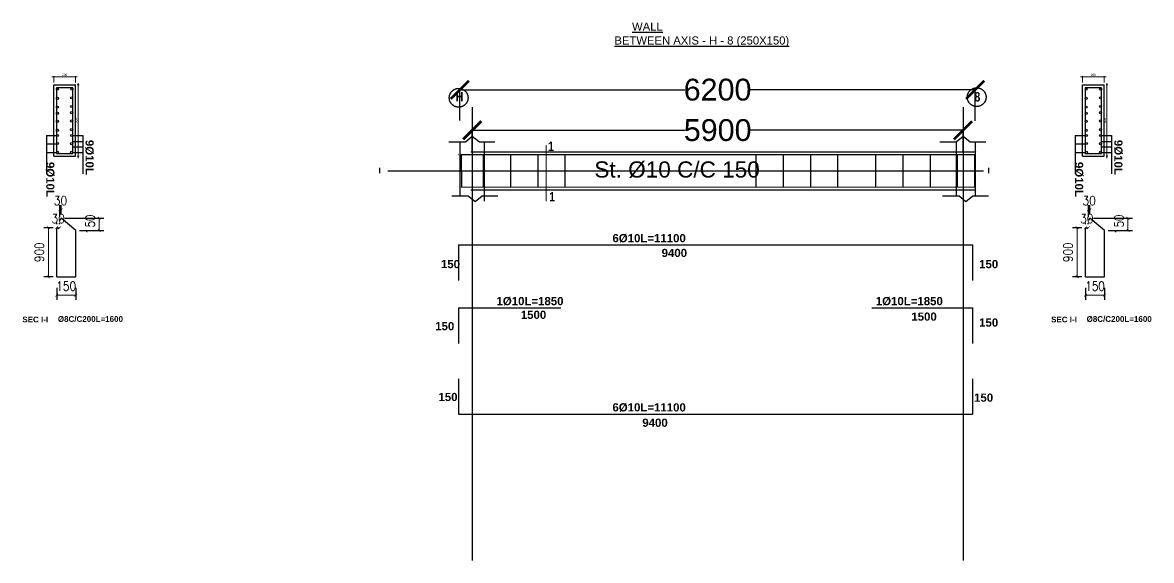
# Model space of a CAD drawing. Header units: millimetres. Extents: x -73920 to 111210, y -48963 to 87920.
# Drawn here: x 87666 to 93876, y 38507 to 41462 of the extents above; entities that cross this region are included whole.
import ezdxf

# ---------------------------------------------------------------- set-up
doc = ezdxf.new("R2010")
doc.units = ezdxf.units.MM
doc.header["$LTSCALE"] = 100
doc.header["$MEASUREMENT"] = 0
for name, pattern in [('CENTER', [2, 1.25, -0.25, 0.25, -0.25]), ('CENTER2', [28.575, 19.05, -3.175, 3.175, -3.175]), ('DOT2', [0.125, 0, -0.125])]:
    doc.linetypes.add(name, pattern=pattern)
for name, color, linetype in [('AXIS', 8, 'CENTER'), ('TEX', 4, 'Continuous'), ('water', 150, 'DOT2')]:
    doc.layers.add(name, color=color, linetype=linetype)
for name, color, linetype, lineweight in [('bar', 2, 'Continuous', 60), ('texts', 3, 'Continuous', 15), ('wal', 7, 'Continuous', 50)]:
    doc.layers.add(name, color=color, linetype=linetype, lineweight=lineweight)
doc.styles.add('50', font='arial.ttf', dxfattribs={"height": 150})
doc.styles.add('DIM25', font='simplex.shx', dxfattribs={"width": 0.85, "height": 50})
doc.styles.add('G', font='arial.ttf')
doc.styles.add('SIMPLEX', font='arial.ttf', dxfattribs={"height": 120})
doc.styles.add('Swiss Outline Bold Condensed', font='swisscbo.ttf')
doc.dimstyles.new('25SC', dxfattribs={"dimtxt": 20, "dimasz": 100, "dimexe": 0, "dimexo": 0, "dimgap": 0, "dimtad": 0, "dimdec": 0, "dimzin": 0, "dimdsep": 46, "dimtxsty": 'SIMPLEX', "dimblk": 'ARCHTICK', "dimcen": 0, "dimclrd": 1, "dimclre": 1, "dimclrt": 6, "dimadec": 0, "dimazin": 0, "dimtfac": 1, "dimtdec": 0, "dimtix": 1, "dimtmove": 2, "dimatfit": 3, "dimldrblk": 'ARCHTICK', "dimfxl": 50, "dimtolj": 1, "dimtzin": 0, "dimarcsym": 0})
doc.dimstyles.new('50PEA1', dxfattribs={"dimscale": 0, "dimtxt": 12.5, "dimasz": 5, "dimexe": 5, "dimexo": 10, "dimgap": 5, "dimtad": 1, "dimdec": 8, "dimdsep": 46, "dimtxsty": 'Standard', "dimblk1": 'ARCHTICK', "dimblk2": 'ARCHTICK', "dimsah": 1, "dimcen": 2.5, "dimdle": 10, "dimclrd": 8, "dimclre": 8, "dimclrt": 7, "dimadec": 8, "dimazin": 0, "dimtfac": 1, "dimtdec": 8, "dimtix": 1, "dimtmove": 2, "dimatfit": 3, "dimldrblk": 'ARCHTICK', "dimfxl": 1, "dimtolj": 1, "dimtzin": 0, "dimlwd": 13, "dimlwe": 13, "dimarcsym": 0})
doc.dimstyles.new('DIM25', dxfattribs={"dimtxt": 500, "dimasz": 1, "dimexe": 25, "dimexo": 20, "dimgap": 25, "dimtad": 1, "dimdec": 0, "dimzin": 0, "dimdsep": 46, "dimtxsty": 'DIM25', "dimblk": 'Tick', "dimcen": 0.09, "dimdle": 25, "dimclrd": 256, "dimclre": 256, "dimclrt": 1, "dimadec": 0, "dimazin": 0, "dimtfac": 1, "dimtdec": 0, "dimtix": 1, "dimtmove": 2, "dimatfit": 3, "dimldrblk": 'Tick', "dimfxl": 1, "dimtolj": 1, "dimtzin": 0, "dimlwd": 5, "dimarcsym": 0})

# ---------------------------------------------------------------- blocks, each defined once
blk = doc.blocks.new('_ArchTick')
at = {"color": 0, "const_width": 0.15}
blk.add_lwpolyline([(-0.5, -0.5), (0.5, 0.5)], dxfattribs=at)
blk = doc.blocks.new('*D422')
at = {"color": 8, "lineweight": 13, "transparency": 16777216}
for p, q in [((87967, 41163.4), (87827, 41163.4)), ((87837, 41132.9), (87837, 41168.4)), ((87957, 41132.9), (87957, 41168.4))]:
    blk.add_line(p, q, dxfattribs=at)
at = {"layer": 'DEFPOINTS', "color": 0, "lineweight": 25, "transparency": 16777216}
for p in [(87837, 41163.4), (87837, 41122.9), (87957, 41122.9)]:
    blk.add_point(p, dxfattribs=at)
at = {"color": 8, "lineweight": 13, "transparency": 16777216, "xscale": 5, "yscale": 5, "zscale": 5, "rotation": 180}
blk.add_blockref('_ArchTick', (87837, 41163.4), dxfattribs=at)
at = {"color": 8, "lineweight": 13, "transparency": 16777216, "xscale": 5, "yscale": 5, "zscale": 5}
blk.add_blockref('_ArchTick', (87957, 41163.4), dxfattribs=at)
at = {"color": 7, "transparency": 16777216, "insert": (87897, 41174.7), "char_height": 12.5, "attachment_point": 5}
blk.add_mtext('\\A1;200', dxfattribs=at)
blk = doc.blocks.new('*D429')
at = {"color": 8, "lineweight": 13, "transparency": 16777216}
for p, q in [((87967, 41120), (87976.7, 41120)), ((87971.7, 41130), (87971.7, 40717.9)), ((87967, 40727.9), (87976.7, 40727.9))]:
    blk.add_line(p, q, dxfattribs=at)
at = {"layer": 'DEFPOINTS', "color": 0, "lineweight": 25, "transparency": 16777216}
for p in [(87957, 41120), (87957, 40727.9), (87971.7, 40727.9)]:
    blk.add_point(p, dxfattribs=at)
at = {"color": 8, "lineweight": 13, "transparency": 16777216, "xscale": 5, "yscale": 5, "zscale": 5}
for p, rotation in [((87971.7, 41120), 90), ((87971.7, 40727.9), 270)]:
    blk.add_blockref('_ArchTick', p, dxfattribs=dict(at, rotation=rotation))
at = {"color": 7, "transparency": 16777216, "insert": (87960.5, 40924), "char_height": 12.5, "attachment_point": 5, "rotation": 90}
blk.add_mtext('\\A1;900', dxfattribs=at)
blk = doc.blocks.new('Tick')
at = {"const_width": 4}
blk.add_lwpolyline([(-7.1, -7.1), (7.1, 7.1)], dxfattribs=at)
blk = doc.blocks.new('*D424')
at = {"layer": 'DEFPOINTS', "color": 0, "linetype": 'ByBlock', "lineweight": 25, "transparency": 16777216}
for p in [(87853.7, 40334.8), (87807.6, 40064.8), (87853.7, 40064.8)]:
    blk.add_point(p, dxfattribs=at)
at = {"layer": 'water', "linetype": 'ByBlock', "lineweight": -2, "transparency": 16777216}
for p, q in [((87833.7, 40334.8), (87782.6, 40334.8)), ((87833.7, 40064.8), (87782.6, 40064.8))]:
    blk.add_line(p, q, dxfattribs=at)
at = {"layer": 'water', "linetype": 'ByBlock', "lineweight": 5, "transparency": 16777216}
blk.add_line((87807.6, 40333.8), (87807.6, 40065.8), dxfattribs=at)
for p, rotation in [((87807.6, 40334.8), 90), ((87807.6, 40064.8), 270)]:
    blk.add_blockref('Tick', p, dxfattribs=dict(at, rotation=rotation))
at = {"layer": 'water', "color": 1, "linetype": 'ByBlock', "lineweight": 25, "transparency": 16777216, "insert": (87757.6, 40199.8), "char_height": 50, "attachment_point": 5, "rotation": 90, "style": 'DIM25'}
blk.add_mtext('\\A1;900', dxfattribs=at)
blk = doc.blocks.new('*D425')
at = {"layer": 'DEFPOINTS', "color": 0, "linetype": 'ByBlock', "lineweight": 25, "transparency": 16777216}
for p in [(87853.7, 40025.4), (87958.7, 40025.4), (87958.7, 39963.9)]:
    blk.add_point(p, dxfattribs=at)
at = {"layer": 'water', "linetype": 'ByBlock', "lineweight": -2, "transparency": 16777216}
for p, q in [((87853.7, 40005.4), (87853.7, 39938.9)), ((87958.7, 40005.4), (87958.7, 39938.9))]:
    blk.add_line(p, q, dxfattribs=at)
at = {"layer": 'water', "linetype": 'ByBlock', "lineweight": 5, "transparency": 16777216}
for p, q in [((87852.7, 39963.9), (87851.7, 39963.9)), ((87853.7, 39963.9), (87958.7, 39963.9)), ((87959.7, 39963.9), (87960.7, 39963.9))]:
    blk.add_line(p, q, dxfattribs=at)
blk.add_blockref('Tick', (87853.7, 39963.9), dxfattribs=at)
at = {"layer": 'water', "linetype": 'ByBlock', "lineweight": 5, "transparency": 16777216, "rotation": 180}
blk.add_blockref('Tick', (87958.7, 39963.9), dxfattribs=at)
at = {"layer": 'water', "color": 1, "linetype": 'ByBlock', "lineweight": 25, "transparency": 16777216, "insert": (87906.2, 40013.9), "char_height": 50, "attachment_point": 5, "style": 'DIM25'}
blk.add_mtext('\\A1;150', dxfattribs=at)
blk = doc.blocks.new('*D426')
at = {"layer": 'DEFPOINTS', "color": 0, "linetype": 'ByBlock', "lineweight": 25, "transparency": 16777216}
for p in [(87878.4, 40387.3), (87958.7, 40319.8), (88087.6, 40319.8)]:
    blk.add_point(p, dxfattribs=at)
at = {"layer": 'water', "linetype": 'ByBlock', "lineweight": -2, "transparency": 16777216}
for p, q in [((87898.4, 40387.3), (88112.6, 40387.3)), ((87978.7, 40319.8), (88112.6, 40319.8))]:
    blk.add_line(p, q, dxfattribs=at)
at = {"layer": 'water', "linetype": 'ByBlock', "lineweight": 5, "transparency": 16777216}
for p, q in [((88087.6, 40388.3), (88087.6, 40389.3)), ((88087.6, 40387.3), (88087.6, 40319.8)), ((88087.6, 40318.8), (88087.6, 40317.8))]:
    blk.add_line(p, q, dxfattribs=at)
for p, rotation in [((88087.6, 40387.3), 270), ((88087.6, 40319.8), 90)]:
    blk.add_blockref('Tick', p, dxfattribs=dict(at, rotation=rotation))
at = {"layer": 'water', "color": 1, "linetype": 'ByBlock', "lineweight": 25, "transparency": 16777216, "insert": (88037.6, 40353.6), "char_height": 50, "attachment_point": 5, "rotation": 90, "style": 'DIM25'}
blk.add_mtext('\\A1;150', dxfattribs=at)
blk = doc.blocks.new('*D427')
at = {"layer": 'DEFPOINTS', "color": 0, "linetype": 'ByBlock', "lineweight": 25, "transparency": 16777216}
for p in [(87853.7, 40334.8), (87853.7, 40334.8), (87868.7, 40334.8)]:
    blk.add_point(p, dxfattribs=at)
at = {"layer": 'water', "linetype": 'ByBlock', "lineweight": 5, "transparency": 16777216}
for p, q in [((87852.7, 40334.8), (87851.7, 40334.8)), ((87868.7, 40334.8), (87853.7, 40334.8)), ((87869.7, 40334.8), (87870.7, 40334.8))]:
    blk.add_line(p, q, dxfattribs=at)
at = {"layer": 'water', "linetype": 'ByBlock', "lineweight": -2, "transparency": 16777216}
for p, q in [((87853.7, 40354.8), (87853.7, 40359.8)), ((87868.7, 40354.8), (87868.7, 40359.8))]:
    blk.add_line(p, q, dxfattribs=at)
at = {"layer": 'water', "linetype": 'ByBlock', "lineweight": 5, "transparency": 16777216}
blk.add_blockref('Tick', (87853.7, 40334.8), dxfattribs=at)
at = {"layer": 'water', "linetype": 'ByBlock', "lineweight": 5, "transparency": 16777216, "rotation": 180}
blk.add_blockref('Tick', (87868.7, 40334.8), dxfattribs=at)
at = {"layer": 'water', "color": 1, "linetype": 'ByBlock', "lineweight": 25, "transparency": 16777216, "insert": (87861.2, 40384.8), "char_height": 50, "attachment_point": 5, "style": 'DIM25'}
blk.add_mtext('\\A1;30', dxfattribs=at)
blk = doc.blocks.new('*D428')
at = {"layer": 'DEFPOINTS', "color": 0, "linetype": 'ByBlock', "lineweight": 25, "transparency": 16777216}
for p in [(87878.4, 40433.3), (87870.9, 40374.3), (87878.4, 40387.3)]:
    blk.add_point(p, dxfattribs=at)
at = {"layer": 'water', "linetype": 'ByBlock', "lineweight": 5, "transparency": 16777216}
for p, q in [((87869.9, 40433.3), (87868.9, 40433.3)), ((87870.9, 40433.3), (87878.4, 40433.3)), ((87879.4, 40433.3), (87880.4, 40433.3))]:
    blk.add_line(p, q, dxfattribs=at)
at = {"layer": 'water', "linetype": 'ByBlock', "lineweight": -2, "transparency": 16777216}
for p, q in [((87870.9, 40394.3), (87870.9, 40458.3)), ((87878.4, 40407.3), (87878.4, 40458.3))]:
    blk.add_line(p, q, dxfattribs=at)
at = {"layer": 'water', "linetype": 'ByBlock', "lineweight": 5, "transparency": 16777216}
blk.add_blockref('Tick', (87870.9, 40433.3), dxfattribs=at)
at = {"layer": 'water', "linetype": 'ByBlock', "lineweight": 5, "transparency": 16777216, "rotation": 180}
blk.add_blockref('Tick', (87878.4, 40433.3), dxfattribs=at)
at = {"layer": 'water', "color": 1, "linetype": 'ByBlock', "lineweight": 25, "transparency": 16777216, "insert": (87874.6, 40483.3), "char_height": 50, "attachment_point": 5, "style": 'DIM25'}
blk.add_mtext('\\A1;30', dxfattribs=at)
blk = doc.blocks.new('*D430')
at = {"color": 1, "lineweight": -2, "transparency": 16777216}
for p, q in [((90140.1, 40751.8), (90140.1, 40870.6)), ((90140.1, 40870.6), (91311.1, 40870.6)), ((92840.1, 40870.6), (91669.1, 40870.6)), ((92840.1, 40751.8), (92840.1, 40870.6))]:
    blk.add_line(p, q, dxfattribs=at)
at = {"layer": 'DEFPOINTS', "color": 0, "lineweight": 25, "transparency": 16777216}
for p in [(92840.1, 40870.6), (90140.1, 40751.8), (92840.1, 40751.8)]:
    blk.add_point(p, dxfattribs=at)
at = {"color": 1, "lineweight": -2, "transparency": 16777216, "xscale": 100, "yscale": 100, "zscale": 100, "rotation": 180}
blk.add_blockref('_ArchTick', (90140.1, 40870.6), dxfattribs=at)
at = {"color": 1, "lineweight": -2, "transparency": 16777216, "xscale": 100, "yscale": 100, "zscale": 100}
blk.add_blockref('_ArchTick', (92840.1, 40870.6), dxfattribs=at)
at = {"color": 6, "transparency": 16777216, "insert": (91490.1, 40870.6), "char_height": 120, "attachment_point": 5, "style": 'SIMPLEX'}
blk.add_mtext('\\A1;5900', dxfattribs=at)
blk = doc.blocks.new('*D431')
at = {"color": 8, "lineweight": 13, "transparency": 16777216}
for p, q in [((93627, 41163.4), (93487, 41163.4)), ((93497, 41132.9), (93497, 41168.4)), ((93617, 41132.9), (93617, 41168.4))]:
    blk.add_line(p, q, dxfattribs=at)
at = {"layer": 'DEFPOINTS', "color": 0, "lineweight": 25, "transparency": 16777216}
for p in [(93497, 41163.4), (93497, 41122.9), (93617, 41122.9)]:
    blk.add_point(p, dxfattribs=at)
at = {"color": 8, "lineweight": 13, "transparency": 16777216, "xscale": 5, "yscale": 5, "zscale": 5, "rotation": 180}
blk.add_blockref('_ArchTick', (93497, 41163.4), dxfattribs=at)
at = {"color": 8, "lineweight": 13, "transparency": 16777216, "xscale": 5, "yscale": 5, "zscale": 5}
blk.add_blockref('_ArchTick', (93617, 41163.4), dxfattribs=at)
at = {"color": 7, "transparency": 16777216, "insert": (93557, 41174.7), "char_height": 12.5, "attachment_point": 5}
blk.add_mtext('\\A1;200', dxfattribs=at)
blk = doc.blocks.new('*D438')
at = {"color": 8, "lineweight": 13, "transparency": 16777216}
for p, q in [((93627, 41120), (93636.7, 41120)), ((93631.7, 41130), (93631.7, 40717.9)), ((93627, 40727.9), (93636.7, 40727.9))]:
    blk.add_line(p, q, dxfattribs=at)
at = {"layer": 'DEFPOINTS', "color": 0, "lineweight": 25, "transparency": 16777216}
for p in [(93617, 41120), (93617, 40727.9), (93631.7, 40727.9)]:
    blk.add_point(p, dxfattribs=at)
at = {"color": 8, "lineweight": 13, "transparency": 16777216, "xscale": 5, "yscale": 5, "zscale": 5}
for p, rotation in [((93631.7, 41120), 90), ((93631.7, 40727.9), 270)]:
    blk.add_blockref('_ArchTick', p, dxfattribs=dict(at, rotation=rotation))
at = {"color": 7, "transparency": 16777216, "insert": (93620.5, 40924), "char_height": 12.5, "attachment_point": 5, "rotation": 90}
blk.add_mtext('\\A1;900', dxfattribs=at)
blk = doc.blocks.new('*D432')
at = {"color": 1, "lineweight": -2, "transparency": 16777216}
for p, q in [((90071.9, 40923.2), (90071.9, 41093)), ((90071.9, 41093), (91310.2, 41093)), ((92907, 41093), (91668.8, 41093)), ((92907, 40923.1), (92907, 41093))]:
    blk.add_line(p, q, dxfattribs=at)
at = {"layer": 'DEFPOINTS', "color": 0, "lineweight": 25, "transparency": 16777216}
for p in [(92907, 41093), (90071.9, 40923.2), (92907, 40923.1)]:
    blk.add_point(p, dxfattribs=at)
at = {"color": 1, "lineweight": -2, "transparency": 16777216, "xscale": 100, "yscale": 100, "zscale": 100, "rotation": 180}
blk.add_blockref('_ArchTick', (90071.9, 41093), dxfattribs=at)
at = {"color": 1, "lineweight": -2, "transparency": 16777216, "xscale": 100, "yscale": 100, "zscale": 100}
blk.add_blockref('_ArchTick', (92907, 41093), dxfattribs=at)
at = {"color": 6, "transparency": 16777216, "insert": (91489.5, 41093), "char_height": 120, "attachment_point": 5, "style": 'SIMPLEX'}
blk.add_mtext('\\A1;6200', dxfattribs=at)
blk = doc.blocks.new('*D433')
at = {"layer": 'DEFPOINTS', "color": 0, "linetype": 'ByBlock', "lineweight": 25, "transparency": 16777216}
for p in [(93513.7, 40334.8), (93467.6, 40064.8), (93513.7, 40064.8)]:
    blk.add_point(p, dxfattribs=at)
at = {"layer": 'water', "linetype": 'ByBlock', "lineweight": -2, "transparency": 16777216}
for p, q in [((93493.7, 40334.8), (93442.6, 40334.8)), ((93493.7, 40064.8), (93442.6, 40064.8))]:
    blk.add_line(p, q, dxfattribs=at)
at = {"layer": 'water', "linetype": 'ByBlock', "lineweight": 5, "transparency": 16777216}
blk.add_line((93467.6, 40333.8), (93467.6, 40065.8), dxfattribs=at)
for p, rotation in [((93467.6, 40334.8), 90), ((93467.6, 40064.8), 270)]:
    blk.add_blockref('Tick', p, dxfattribs=dict(at, rotation=rotation))
at = {"layer": 'water', "color": 1, "linetype": 'ByBlock', "lineweight": 25, "transparency": 16777216, "insert": (93417.6, 40199.8), "char_height": 50, "attachment_point": 5, "rotation": 90, "style": 'DIM25'}
blk.add_mtext('\\A1;900', dxfattribs=at)
blk = doc.blocks.new('*D434')
at = {"layer": 'DEFPOINTS', "color": 0, "linetype": 'ByBlock', "lineweight": 25, "transparency": 16777216}
for p in [(93513.7, 40025.4), (93618.7, 40025.4), (93618.7, 39963.9)]:
    blk.add_point(p, dxfattribs=at)
at = {"layer": 'water', "linetype": 'ByBlock', "lineweight": -2, "transparency": 16777216}
for p, q in [((93513.7, 40005.4), (93513.7, 39938.9)), ((93618.7, 40005.4), (93618.7, 39938.9))]:
    blk.add_line(p, q, dxfattribs=at)
at = {"layer": 'water', "linetype": 'ByBlock', "lineweight": 5, "transparency": 16777216}
for p, q in [((93512.7, 39963.9), (93511.7, 39963.9)), ((93513.7, 39963.9), (93618.7, 39963.9)), ((93619.7, 39963.9), (93620.7, 39963.9))]:
    blk.add_line(p, q, dxfattribs=at)
blk.add_blockref('Tick', (93513.7, 39963.9), dxfattribs=at)
at = {"layer": 'water', "linetype": 'ByBlock', "lineweight": 5, "transparency": 16777216, "rotation": 180}
blk.add_blockref('Tick', (93618.7, 39963.9), dxfattribs=at)
at = {"layer": 'water', "color": 1, "linetype": 'ByBlock', "lineweight": 25, "transparency": 16777216, "insert": (93566.2, 40013.9), "char_height": 50, "attachment_point": 5, "style": 'DIM25'}
blk.add_mtext('\\A1;150', dxfattribs=at)
blk = doc.blocks.new('*D435')
at = {"layer": 'DEFPOINTS', "color": 0, "linetype": 'ByBlock', "lineweight": 25, "transparency": 16777216}
for p in [(93538.4, 40387.3), (93618.7, 40319.8), (93747.6, 40319.8)]:
    blk.add_point(p, dxfattribs=at)
at = {"layer": 'water', "linetype": 'ByBlock', "lineweight": -2, "transparency": 16777216}
for p, q in [((93558.4, 40387.3), (93772.6, 40387.3)), ((93638.7, 40319.8), (93772.6, 40319.8))]:
    blk.add_line(p, q, dxfattribs=at)
at = {"layer": 'water', "linetype": 'ByBlock', "lineweight": 5, "transparency": 16777216}
for p, q in [((93747.6, 40388.3), (93747.6, 40389.3)), ((93747.6, 40387.3), (93747.6, 40319.8)), ((93747.6, 40318.8), (93747.6, 40317.8))]:
    blk.add_line(p, q, dxfattribs=at)
for p, rotation in [((93747.6, 40387.3), 270), ((93747.6, 40319.8), 90)]:
    blk.add_blockref('Tick', p, dxfattribs=dict(at, rotation=rotation))
at = {"layer": 'water', "color": 1, "linetype": 'ByBlock', "lineweight": 25, "transparency": 16777216, "insert": (93697.6, 40353.6), "char_height": 50, "attachment_point": 5, "rotation": 90, "style": 'DIM25'}
blk.add_mtext('\\A1;150', dxfattribs=at)
blk = doc.blocks.new('*D436')
at = {"layer": 'DEFPOINTS', "color": 0, "linetype": 'ByBlock', "lineweight": 25, "transparency": 16777216}
for p in [(93513.7, 40334.8), (93513.7, 40334.8), (93528.7, 40334.8)]:
    blk.add_point(p, dxfattribs=at)
at = {"layer": 'water', "linetype": 'ByBlock', "lineweight": 5, "transparency": 16777216}
for p, q in [((93512.7, 40334.8), (93511.7, 40334.8)), ((93528.7, 40334.8), (93513.7, 40334.8)), ((93529.7, 40334.8), (93530.7, 40334.8))]:
    blk.add_line(p, q, dxfattribs=at)
at = {"layer": 'water', "linetype": 'ByBlock', "lineweight": -2, "transparency": 16777216}
for p, q in [((93513.7, 40354.8), (93513.7, 40359.8)), ((93528.7, 40354.8), (93528.7, 40359.8))]:
    blk.add_line(p, q, dxfattribs=at)
at = {"layer": 'water', "linetype": 'ByBlock', "lineweight": 5, "transparency": 16777216}
blk.add_blockref('Tick', (93513.7, 40334.8), dxfattribs=at)
at = {"layer": 'water', "linetype": 'ByBlock', "lineweight": 5, "transparency": 16777216, "rotation": 180}
blk.add_blockref('Tick', (93528.7, 40334.8), dxfattribs=at)
at = {"layer": 'water', "color": 1, "linetype": 'ByBlock', "lineweight": 25, "transparency": 16777216, "insert": (93521.2, 40384.8), "char_height": 50, "attachment_point": 5, "style": 'DIM25'}
blk.add_mtext('\\A1;30', dxfattribs=at)
blk = doc.blocks.new('*D437')
at = {"layer": 'DEFPOINTS', "color": 0, "linetype": 'ByBlock', "lineweight": 25, "transparency": 16777216}
for p in [(93538.4, 40433.3), (93530.9, 40374.3), (93538.4, 40387.3)]:
    blk.add_point(p, dxfattribs=at)
at = {"layer": 'water', "linetype": 'ByBlock', "lineweight": 5, "transparency": 16777216}
for p, q in [((93529.9, 40433.3), (93528.9, 40433.3)), ((93530.9, 40433.3), (93538.4, 40433.3)), ((93539.4, 40433.3), (93540.4, 40433.3))]:
    blk.add_line(p, q, dxfattribs=at)
at = {"layer": 'water', "linetype": 'ByBlock', "lineweight": -2, "transparency": 16777216}
for p, q in [((93530.9, 40394.3), (93530.9, 40458.3)), ((93538.4, 40407.3), (93538.4, 40458.3))]:
    blk.add_line(p, q, dxfattribs=at)
at = {"layer": 'water', "linetype": 'ByBlock', "lineweight": 5, "transparency": 16777216}
blk.add_blockref('Tick', (93530.9, 40433.3), dxfattribs=at)
at = {"layer": 'water', "linetype": 'ByBlock', "lineweight": 5, "transparency": 16777216, "rotation": 180}
blk.add_blockref('Tick', (93538.4, 40433.3), dxfattribs=at)
at = {"layer": 'water', "color": 1, "linetype": 'ByBlock', "lineweight": 25, "transparency": 16777216, "insert": (93534.6, 40483.3), "char_height": 50, "attachment_point": 5, "style": 'DIM25'}
blk.add_mtext('\\A1;30', dxfattribs=at)

msp = doc.modelspace()

# ---------------------------------------------------------------- linework, layer by layer
at = {"color": 3}
for p, q in [((87837.02286542, 40727.92055711), (87837.02286542, 41120)), ((87957.02286542, 41117.92055711), (87837.02286542, 41117.92055711)), ((87957.02286542, 40727.92055711), (87957.02286542, 41120)), ((93497.02286542, 40727.92055711), (93497.02286542, 41120)), ((93617.02286542, 41117.92055711), (93497.02286542, 41117.92055711)), ((93617.02286542, 40727.92055711), (93617.02286542, 41120)), ((87957.02286542, 40727.92055711), (87957.02286542, 40862.92055711)), ((90011.84324696, 40807.605705), (90102.59324696, 40807.605705)), ((90071.91777626, 40807.61105628), (90071.91777626, 40509.55227824)), ((90102.59324696, 40807.605705), (90140.10276974, 40837.9057438)), ((90140.10276974, 40837.9057438), (90179.24324696, 40807.605705)), ((90179.24324696, 40807.605705), (90264.74324696, 40807.605705)), ((90207.59782201, 40480.59690756), (90207.59782201, 40807.605705)), ((92711.8515685, 40807.48805877), (92802.6015685, 40807.48805877)), ((92802.6015685, 40807.48805877), (92840.11109128, 40837.78809757)), ((92802.6553507, 40807.48805877), (92802.6553507, 40507.85167246)), ((92840.11109128, 40837.78809757), (92879.2515685, 40807.48805877)), ((92879.2515685, 40807.48805877), (92964.7515685, 40807.48805877)), ((92907.0015685, 40807.48805877), (92907.0015685, 40507.85167246)), ((93617.02286542, 40727.92055711), (93617.02286542, 40862.92055711)), ((90132.59782208, 40751.8001755), (92907.0015685, 40751.8001755)), ((92915.09324708, 40751.8001755), (92915.0978222, 40751.8001755)), ((87837.02286542, 40727.92055711), (87957.02286542, 40727.92055711)), ((90065.09324703, 40736.8001755), (90065.16383526, 40736.8001755)), ((93497.02286542, 40727.92055711), (93617.02286542, 40727.92055711)), ((89676.29324703, 40646.8001755), (92952.59324703, 40646.8001755)), ((90027.22282201, 40509.54692696), (90117.97282201, 40509.54692696)), ((90117.97282201, 40509.54692696), (90155.48234479, 40479.24688816)), ((92907.0015685, 40541.80243151), (90132.59782208, 40541.80011863)), ((90155.48234479, 40479.24688816), (90194.62282201, 40509.54692696)), ((90194.62282201, 40509.54692696), (90280.12282201, 40509.54692696)), ((92727.23114356, 40509.42928072), (92817.98114356, 40509.42928072)), ((92817.98114356, 40509.42928072), (92855.49066634, 40479.12924192)), ((92855.49066634, 40479.12924192), (92894.63114356, 40509.42928072)), ((92894.63114356, 40509.42928072), (92980.13114356, 40509.42928072)), ((92915.09324708, 40541.80246306), (92915.08867206, 40541.80246305)), ((90065.07094659, 40240), (92892.57094652, 40240)), ((90065.07094659, 40240), (90065.07094659, 40045)), ((92892.57094652, 40240), (92892.57094652, 40045)), ((90065.05587486, 39894.10022288), (90620.05587486, 39894.10022288)), ((90065.05587486, 39894.10022288), (90065.05587486, 39699.10022288)), ((90072.56044998, 39894.10022288), (90627.56044998, 39894.10022288)), ((92337.55587479, 39894.10022288), (92892.55587479, 39894.10022288)), ((92892.55587479, 39894.10022288), (92892.55587479, 39699.10022288)), ((90065.05967874, 39505.15044621), (90065.05967874, 39310.15044621)), ((92892.55967867, 39505.15044621), (92892.55967867, 39310.15044621)), ((90065.05967874, 39310.15044621), (92892.55967867, 39310.15044621))]:
    msp.add_line(p, q, dxfattribs=at)
at = {"color": 6}
for p, q in [((87942.02286542, 41102.92055711), (87852.02286542, 41102.92055711)), ((87852.02286542, 41102.92055711), (87852.02286542, 40969)), ((87942.02286542, 40969), (87942.02286542, 41102.92055711)), ((93602.02286542, 41102.92055711), (93512.02286542, 41102.92055711)), ((93512.02286542, 41102.92055711), (93512.02286542, 40969)), ((93602.02286542, 40969), (93602.02286542, 41102.92055711)), ((87852.02286542, 40972.92055711), (87852.02286542, 40841.92055711)), ((87942.02286542, 40841.92055711), (87942.02286542, 40972.92055711)), ((93512.02286542, 40972.92055711), (93512.02286542, 40841.92055711)), ((93602.02286542, 40841.92055711), (93602.02286542, 40972.92055711)), ((87852.02286542, 40847.92055711), (87852.02286542, 40742.92055711)), ((87942.02286542, 40742.92055711), (87942.02286542, 40847.92055711)), ((93512.02286542, 40847.92055711), (93512.02286542, 40742.92055711)), ((93602.02286542, 40742.92055711), (93602.02286542, 40847.92055711)), ((87852.02286542, 40742.92055711), (87942.02286542, 40742.92055711)), ((93512.02286542, 40742.92055711), (93602.02286542, 40742.92055711)), ((90079.64324756, 40736.80023011), (90080.49030639, 40556.80023011)), ((90079.64324782, 40736.80017507), (92902.34324684, 40736.80242208)), ((90200.09324703, 40736.8001755), (90200.09324703, 40556.8001755)), ((90350.09324703, 40736.8001755), (90350.09324703, 40556.8001755)), ((90500.09324703, 40736.8001755), (90500.09324703, 40556.8001755)), ((90650.09324703, 40736.8001755), (90650.09324703, 40556.8001755)), ((91700.09324703, 40736.8001755), (91700.09324703, 40556.8001755)), ((91850.09324703, 40736.8001755), (91850.09324703, 40556.8001755)), ((92000.09324703, 40736.8001755), (92000.09324703, 40556.8001755)), ((92150.09324703, 40736.8001755), (92150.09324703, 40556.8001755)), ((92358.59324703, 40736.8001755), (92358.59324703, 40556.8001755)), ((92508.59324703, 40736.8001755), (92508.59324703, 40556.8001755)), ((92658.59324703, 40736.8001755), (92658.59324703, 40556.8001755)), ((92808.59324703, 40736.8001755), (92808.59324703, 40556.8001755)), ((92902.34324684, 40736.80242208), (92902.34324684, 40556.80242208)), ((92902.34324684, 40556.80797807), (90080.48882376, 40557.11528867)), ((87878.37900897, 40387.25188224), (87870.87589549, 40374.26329925)), ((87958.69495377, 40319.84846876), (87878.37900897, 40387.25188224)), ((93538.37900897, 40387.25188224), (93530.87589549, 40374.26329925)), ((93618.69495377, 40319.84846876), (93538.37900897, 40387.25188224)), ((87853.69495377, 40064.84846876), (87853.69495377, 40334.84846876)), ((87853.69495377, 40334.84846876), (87868.69495377, 40334.84846876)), ((87958.69495377, 40064.84846876), (87958.69495377, 40319.84846876)), ((93513.69495377, 40064.84846876), (93513.69495377, 40334.84846876)), ((93513.69495377, 40334.84846876), (93528.69495377, 40334.84846876)), ((93618.69495377, 40064.84846876), (93618.69495377, 40319.84846876)), ((87853.69495377, 40064.84846876), (87958.69495377, 40064.84846876)), ((93513.69495377, 40064.84846876), (93618.69495377, 40064.84846876))]:
    msp.add_line(p, q, dxfattribs=at)
at = {"color": 0}
for p, q in [((87796.82286542, 40841.92055711), (87852.02286542, 40841.92055711)), ((87796.82286542, 40841.92055711), (87796.82286542, 40631.32055711)), ((87942.02286542, 40841.92055711), (87997.22286542, 40841.92055711)), ((87942.02286542, 40809.22055711), (87997.22286542, 40809.22055711)), ((87997.22286542, 40841.92055711), (87997.22286542, 40631.32055711)), ((93456.82286542, 40841.92055711), (93512.02286542, 40841.92055711)), ((93456.82286542, 40841.92055711), (93456.82286542, 40631.32055711)), ((93602.02286542, 40841.92055711), (93657.22286542, 40841.92055711)), ((93602.02286542, 40809.22055711), (93657.22286542, 40809.22055711)), ((93657.22286542, 40841.92055711), (93657.22286542, 40631.32055711)), ((87796.82286542, 40795.97055711), (87852.02286542, 40795.97055711)), ((87796.82286542, 40748.92055711), (87852.02286542, 40748.92055711)), ((87942.02286542, 40780.12055711), (87997.22286542, 40780.12055711)), ((87942.02286542, 40748.92055711), (87997.22286542, 40748.92055711)), ((93456.82286542, 40795.97055711), (93512.02286542, 40795.97055711)), ((93456.82286542, 40748.92055711), (93512.02286542, 40748.92055711)), ((93602.02286542, 40780.12055711), (93657.22286542, 40780.12055711)), ((93602.02286542, 40748.92055711), (93657.22286542, 40748.92055711))]:
    msp.add_line(p, q, dxfattribs=at)
at = {"color": 6}
for centre in [(87857.59315798, 41096.40443515), (87857.59315798, 41046.40443515), (87936.02286542, 41048.52165128), (87937.59315798, 41096.40443515), (93517.59315798, 41096.40443515), (93517.59315798, 41046.40443515), (93596.02286542, 41048.52165128), (93597.59315798, 41096.40443515), (87857.59315798, 40997.40443515), (87936.02286542, 41001), (93517.59315798, 40997.40443515), (93596.02286542, 41001), (87857.59315798, 40963.32499226), (87936.02286542, 40966.92055711), (93517.59315798, 40963.32499226), (93596.02286542, 40966.92055711), (87857.59315798, 40919.32499226), (87857.59315798, 40870.32499226), (87936.02286542, 40921.44220839), (87936.02286542, 40873.92055711), (93517.59315798, 40919.32499226), (93517.59315798, 40870.32499226), (93596.02286542, 40921.44220839), (93596.02286542, 40873.92055711), (87858.02286542, 40841.92055711), (87858.02286542, 40797.92055711), (87936.02286542, 40841.92055711), (93518.02286542, 40841.92055711), (93518.02286542, 40797.92055711), (93596.02286542, 40841.92055711), (87858.02286542, 40748.92055711), (87936.02286542, 40796.44220839), (87936.02286542, 40748.92055711), (93518.02286542, 40748.92055711), (93596.02286542, 40796.44220839), (93596.02286542, 40748.92055711)]:
    msp.add_circle(centre, 6, dxfattribs=at)
at = {"layer": 'AXIS', "linetype": 'CENTER2', "ltscale": 1000}
for p, q in [((90140.10851919, 40997.29810939), (90140, 38506.75761219)), ((92840.10851961, 40997.30987397), (92840.00000042, 38506.76937677))]:
    msp.add_line(p, q, dxfattribs=at)
at = {"layer": 'AXIS', "ltscale": 500}
for centre in [(90065.10851926, 41048.85848329), (92915.10867282, 41052.38160834)]:
    msp.add_circle(centre, 51.55710597, dxfattribs=at)
at = {"layer": 'bar', "ltscale": 150, "const_width": 6}
msp.add_lwpolyline([(90546.14324703, 40479.5501755), (90546.14324703, 40788.63036971)], dxfattribs=at)

# ---------------------------------------------------------------- texts
at = {"layer": 'TEX'}
for s, height, style, p in [('%%UWALL', 44.4, 'G', (91018.94324703, 41417.67071611)), ('%%UBETWEEN AXIS - H - 8 (250X150)', 44.4, 'G', (90922.04324703, 41341.7001755)), ('H', 51, 'Swiss Outline Bold Condensed', (90048.59324703, 41030.0501755)), ('8', 51, 'Swiss Outline Bold Condensed', (92902.64324703, 41028.7001755)), ('1', 51, 'Swiss Outline Bold Condensed', (90556.95536939, 40756.84606742)), ('1', 51, 'Swiss Outline Bold Condensed', (90563.09324703, 40479.5501755))]:
    msp.add_text(s, height=height, dxfattribs=dict(at, style=style)).set_placement(p)
at = {"layer": 'TEX', "insert": (90811.64324703, 40699.4501755), "char_height": 88.8, "attachment_point": 1, "style": 'G'}
msp.add_mtext_dynamic_manual_height_columns('St. %%C10 C/C 150', width=2462.3996833919, gutter_width=1, heights=[0], dxfattribs=at)
at = {"layer": 'texts', "lineweight": 50, "ltscale": 2, "char_height": 31.5, "attachment_point": 1}
for s, insert, width in [('{\\fArial|b1|i0|c0|p34;I}', (89624.59848918, 40665.70579178), 183.1327953573), ('{\\fArial|b1|i0|c0|p34;I}', (92974.59848918, 40665.70579178), 183.1327953573), ('{\\fArial|b1|i0|c0|p34;SEC I-I}', (87664.59848918, 39846.26940416), 183.1327953573), ('{\\fArial|b1|i0|c0|p34;%%C8C/C200L=1600}', (87859.96286174, 39849.02599942), 109.3865879416), ('{\\fArial|b1|i0|c0|p34;SEC I-I}', (93324.59848918, 39846.26940416), 183.1327953573), ('{\\fArial|b1|i0|c0|p34;%%C8C/C200L=1600}', (93519.96286174, 39849.02599942), 109.3865879416)]:
    msp.add_mtext(s, dxfattribs=dict(at, insert=insert, width=width))
at = {"layer": 'wal', "lineweight": 50, "char_height": 45, "attachment_point": 3, "style": '50'}
for s, insert, rotation in [('{\\fArial|b1|i0|c0|p34;9%%C10L}', (88057.11185589, 40625.32055711), 269.9537251911), ('{\\fArial|b1|i0|c0|p34;9%%C10L}', (93717.11185589, 40625.32055711), 269.9537251911), ('{\\fArial|b1|i0|c0|p34;9%%C10L}', (87840.96185589, 40504.12055711), 269.9537251911), ('{\\fArial|b1|i0|c0|p34;9%%C10L}', (93500.96185589, 40504.12055711), 269.9537251911), ('{\\fArial|b1|i0|c0|p34;6%%C10L=11100}', (91314.79513814, 40299.88899047), 359.9537251911), ('{\\fArial|b1|i0|c0|p34;9400}', (91321.54513814, 40218.73899047), 359.9537251911), ('{\\fArial|b1|i0|c0|p34;150}', (90072.57552172, 40157.58022683), 359.9537251911), ('{\\fArial|b1|i0|c0|p34;150}', (93033.44324696, 40157.5001755), 359.9537251911), ('{\\fArial|b1|i0|c0|p34;1%%C10L=1850}', (90641.89971333, 39953.98921335), 359.9537251911), ('{\\fArial|b1|i0|c0|p34;1%%C10L=1850}', (92728.84513807, 39953.98921335), 359.9537251911), ('{\\fArial|b1|i0|c0|p34;1500}', (90546.91370687, 39878.81796575), 359.9537251911), ('{\\fArial|b1|i0|c0|p34;150}', (90040.9597231, 39816.34806446), 359.9537251911), ('{\\fArial|b1|i0|c0|p34;1500}', (92695.4360327, 39868.81153641), 359.9537251911), ('{\\fArial|b1|i0|c0|p34;150}', (93033.44324696, 39836.36796575), 359.9537251911), ('{\\fArial|b1|i0|c0|p34;150}', (90058.94782222, 39427.31823646), 359.9537251911), ('{\\fArial|b1|i0|c0|p34;150}', (93005.70913161, 39423.56796575), 359.9537251911), ('{\\fArial|b1|i0|c0|p34;6%%C10L=11100}', (91314.79513814, 39370.03943667), 359.9537251911), ('{\\fArial|b1|i0|c0|p34;9400}', (91215.30913168, 39285.86796575), 359.9537251911)]:
    msp.add_mtext(s, dxfattribs=dict(at, insert=insert, rotation=rotation))

# ---------------------------------------------------------------- dimensions: what is measured, and where the dimension line sits
at = {"color": 3}
for base, p1, p2, picture, middle in [((87837.02286542, 41163.42055711), (87957.02286542, 41122.92055711), (87837.02286542, 41122.92055711), '*D422', (87897.02286542, 41174.67055711)), ((93497.02286542, 41163.42055711), (93617.02286542, 41122.92055711), (93497.02286542, 41122.92055711), '*D431', (93557.02286542, 41174.67055711))]:
    dim = msp.add_linear_dim(base=base, p1=p1, p2=p2, text='200', dimstyle='50PEA1', override={"dimscale": 1}, dxfattribs=at)
    dim.commit()
    dim.dimension.update_dxf_attribs({"geometry": picture, "text_midpoint": middle})
for base, p1, p2, picture, middle in [((87971.72286542, 40727.92055711), (87957.02286542, 41120), (87957.02286542, 40727.92055711), '*D429', (87960.47286542, 40923.96027856)), ((93631.72286542, 40727.92055711), (93617.02286542, 41120), (93617.02286542, 40727.92055711), '*D438', (93620.47286542, 40923.96027856))]:
    dim = msp.add_linear_dim(base=base, p1=p1, p2=p2, angle=270, text='900', dimstyle='50PEA1', override={"dimscale": 1}, dxfattribs=at)
    dim.commit()
    dim.dimension.update_dxf_attribs({"geometry": picture, "text_midpoint": middle})
for base, p1, p2, text, picture, middle in [((92907.0015685, 41092.9922471), (90071.91777626, 40923.20312788), (92907.0015685, 40923.07686242), '6200', '*D432', (91489.45967238, 41092.9922471)), ((92840.09782212, 40870.6001755), (90140.09782208, 40751.79690736), (92840.09782212, 40751.8001755), '5900', '*D430', (91490.0978221, 40870.6001755))]:
    dim = msp.add_linear_dim(base=base, p1=p1, p2=p2, text=text, dimstyle='25SC', dxfattribs=at)
    dim.commit()
    dim.dimension.update_dxf_attribs({"geometry": picture, "text_midpoint": middle})
at = {"layer": 'water', "color": 0, "linetype": 'ByBlock', "lineweight": 25}
for base, p1, p2, text, picture, middle in [((87878.37900897, 40433.32499226), (87870.87589549, 40374.26329925), (87878.37900897, 40387.25188224), '30', '*D428', (87874.62745223, 40483.32499226)), ((93538.37900897, 40433.32499226), (93530.87589549, 40374.26329925), (93538.37900897, 40387.25188224), '30', '*D437', (93534.62745223, 40483.32499226)), ((87853.69495377, 40334.84846876), (87868.69495377, 40334.84846876), (87853.69495377, 40334.84846876), '30', '*D427', (87861.19495377, 40384.84846876)), ((93513.69495377, 40334.84846876), (93528.69495377, 40334.84846876), (93513.69495377, 40334.84846876), '30', '*D436', (93521.19495377, 40384.84846876)), ((87958.69495377, 39963.88860463), (87853.69495377, 40025.41208113), (87958.69495377, 40025.41208113), '150', '*D425', (87906.19495377, 40013.88860463)), ((93618.69495377, 39963.88860463), (93513.69495377, 40025.41208113), (93618.69495377, 40025.41208113), '150', '*D434', (93566.19495377, 40013.88860463))]:
    dim = msp.add_linear_dim(base=base, p1=p1, p2=p2, text=text, dimstyle='DIM25', dxfattribs=at)
    dim.commit()
    dim.dimension.update_dxf_attribs({"geometry": picture, "text_midpoint": middle})
for base, p1, p2, text, picture, middle in [((88087.59315798, 40319.84846876), (87878.37900897, 40387.25188224), (87958.69495377, 40319.84846876), '150', '*D426', (88037.59315798, 40353.5501755)), ((93747.59315798, 40319.84846876), (93538.37900897, 40387.25188224), (93618.69495377, 40319.84846876), '150', '*D435', (93697.59315798, 40353.5501755)), ((87807.59315798, 40064.84846876), (87853.69495377, 40334.84846876), (87853.69495377, 40064.84846876), '900', '*D424', (87757.59315798, 40199.84846876)), ((93467.59315798, 40064.84846876), (93513.69495377, 40334.84846876), (93513.69495377, 40064.84846876), '900', '*D433', (93417.59315798, 40199.84846876))]:
    dim = msp.add_linear_dim(base=base, p1=p1, p2=p2, angle=90, text=text, dimstyle='DIM25', dxfattribs=at)
    dim.commit()
    dim.dimension.update_dxf_attribs({"geometry": picture, "text_midpoint": middle})

doc.saveas('drawing.dxf')
